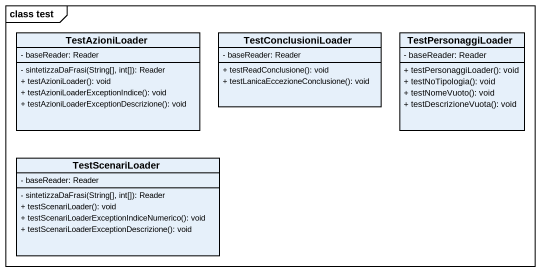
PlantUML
@startuml
mainframe class test
hide circle
hide empty members
skinparam classAttributeIconSize 0
class TestAzioniLoader {
  - baseReader: Reader
  - sintetizzaDaFrasi(String[], int[]): Reader
  + testAzioniLoader(): void
  + testAzioniLoaderExceptionIndice(): void
  + testAzioniLoaderExceptionDescrizione(): void
}
class TestConclusioniLoader {
  - baseReader: Reader
  + testReadConclusione(): void
  + testLanicaEccezioneConclusione(): void
}
class TestPersonaggiLoader {
  - baseReader: Reader
  + testPersonaggiLoader(): void
  + testNoTipologia(): void
  + testNomeVuoto(): void
  + testDescrizioneVuota(): void
}
class TestScenariLoader {
  - baseReader: Reader
  - sintetizzaDaFrasi(String[], int[]): Reader
  + testScenariLoader(): void
  + testScenariLoaderExceptionIndiceNumerico(): void
  + testScenariLoaderExceptionDescrizione(): void
}
@enduml
